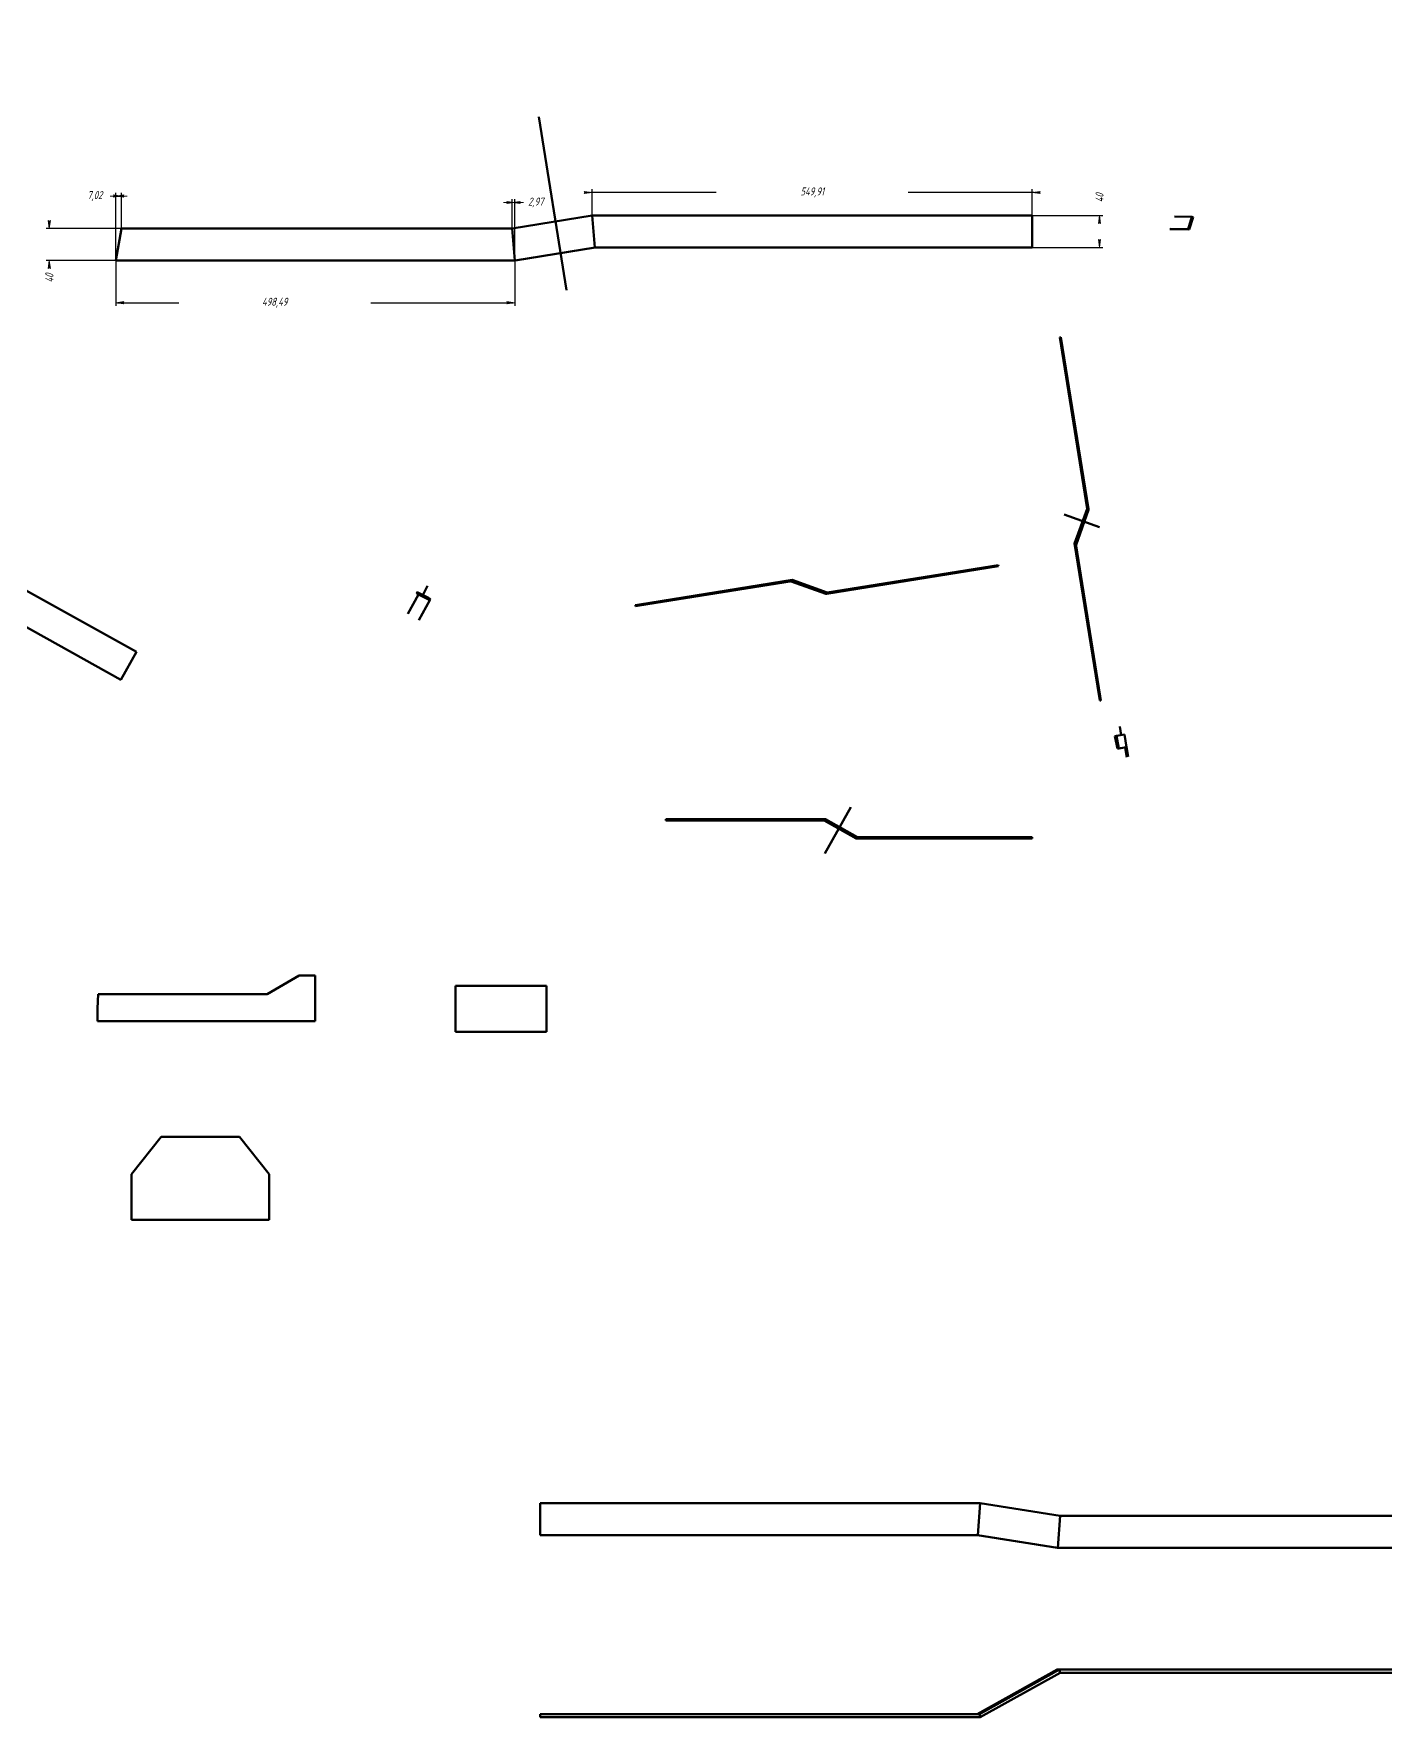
# Model space of a CAD drawing. Header units: millimetres. Extents: x 0 to 4434, y -229 to 1640.
# Drawn here: x 1682 to 2526, y -229 to 824 of the extents above; entities that cross this region are included whole.
import ezdxf

# ---------------------------------------------------------------- set-up
doc = ezdxf.new("R2010")
doc.units = ezdxf.units.MM
doc.linetypes.add('K5LT_BASIC', pattern=[0])
doc.linetypes.add('K5LT_THIN', pattern=[0])
doc.layers.add('Системный слой', color=7, linetype='Continuous')
doc.layers.add('Системный слой (1)', color=7, linetype='Continuous', true_color=0x909090)
doc.styles.add('KDIMTEXTSTYLE', font='GOST_AU.SHX', dxfattribs={"width": 0.96, "oblique": 15, "height": 5})
doc.dimstyles.new('KDIMSTYLE (0.50)', dxfattribs={"dimtxt": 5, "dimasz": 1, "dimexe": 2, "dimexo": 0, "dimgap": 1, "dimtad": 1, "dimlfac": 2, "dimtxsty": 'KDIMTEXTSTYLE', "dimsah": 1, "dimcen": 0, "dimdle": 1, "dimadec": 0, "dimazin": 0, "dimtfac": 0.667, "dimtmove": 0, "dimatfit": 3, "dimfxl": 1, "dimtvp": 1, "dimtolj": 1, "dimtzin": 0, "dimarcsym": 0})
pattern_1 = [(45, (0, 0), (-0.7071067811865475, 0.7071067811865476), [])]

# ---------------------------------------------------------------- blocks, each defined once
blk = doc.blocks.new('KDIMARROW_01')
at = {"layer": 'Системный слой'}
blk.add_hatch(color=0, dxfattribs=at).paths.add_polyline_path([(-5, -0.6582624912261956), (0, 0), (-5, 0.658262491226197), (-4.5, 5.51091059616309e-16)])
at = {"layer": 'Системный слой', "color": 0, "linetype": 'K5LT_THIN', "lineweight": 18}
for p, q in [((-4.5, 5.51091059616309e-16), (-5, 0.658262491226197)), ((-5, 0.658262491226197), (0, 0)), ((0, 0), (-5, -0.6582624912261956)), ((-5, -0.6582624912261956), (-4.5, 5.51091059616309e-16))]:
    blk.add_line(p, q, dxfattribs=at)
at = {"layer": 'Системный слой (1)', "color": 0, "linetype": 'K5LT_THIN', "lineweight": 18}
blk.add_line((0, 0), (-1, 0), dxfattribs=at)
blk = doc.blocks.new('KDIMARROW_02')
at = {"layer": 'Системный слой'}
blk.add_hatch(color=0, dxfattribs=at).paths.add_polyline_path([(4.5, -5.51091059616309e-16), (5, 0.6582624912261956), (0, 0), (5, -0.658262491226197)])
at = {"layer": 'Системный слой', "color": 0, "linetype": 'K5LT_THIN', "lineweight": 18}
for p, q in [((5, 0.6582624912261956), (0, 0)), ((0, 0), (5, -0.658262491226197)), ((0, 0), (7, -8.572527594031472e-16)), ((4.5, -5.51091059616309e-16), (5, 0.6582624912261956)), ((5, -0.658262491226197), (4.5, -5.51091059616309e-16))]:
    blk.add_line(p, q, dxfattribs=at)
at = {"layer": 'Системный слой (1)', "color": 0, "linetype": 'K5LT_THIN', "lineweight": 18}
blk.add_line((0, 0), (-1, 0), dxfattribs=at)

msp = doc.modelspace()

# ---------------------------------------------------------------- hatches: boundary and pattern name
at = {"layer": 'Системный слой (1)'}
h = msp.add_hatch(dxfattribs=at)
h.set_pattern_fill('', angle=45, style=0, pattern_type=0)
h.set_pattern_definition(pattern_1)
h.paths.add_polyline_path([(2403.167740478206, 701.3987304911584), (2403.931082773637, 701.1593384695593), (2406.325002989627, 708.7927614238752), (2405.561660694195, 709.0321534454743)])
h = msp.add_hatch(dxfattribs=at)
h.set_pattern_fill('', angle=45, style=0, pattern_type=0)
h.set_pattern_definition(pattern_1)
h.paths.add_polyline_path([(1928.125477471929, 470.2240594944352), (1928.489317520245, 470.936545767108), (1921.298073788696, 474.615164415019), (1920.93423374038, 473.9026781423461)])
h = msp.add_hatch(dxfattribs=at)
h.set_pattern_fill('', angle=45, style=0, pattern_type=0)
h.set_pattern_definition(pattern_1)
h.paths.add_polyline_path([(2359.087983785136, 376.7925287500879), (2359.983850816306, 376.9688235431124), (2358.353855304018, 384.8030715172935), (2357.457988272848, 384.6267767242689)])

# ---------------------------------------------------------------- linework, layer by layer
at = {"layer": 'Системный слой (1)', "color": 5, "linetype": 'K5LT_BASIC', "lineweight": 60, "true_color": 0x0000ff}
for p, q in [((2014.617829836206, 663.2956209922805), (1997.30555705662, 771.5855372237916)), ((2030.809714998288, 709.876604899343), (1980.809714998288, 701.8831215806492)), ((2030.809714998288, 709.876604899343), (2032.292716981596, 689.876604899343)), ((2030.809714998288, 709.876604899343), (2305.767190600734, 709.8766048993431)), ((2305.767190600734, 709.8766048993431), (2305.767190600734, 689.8766048993431)), ((2405.561660694195, 709.0321534454743), (2394.678776600515, 709.3003990718976)), ((2405.561660694195, 709.0321534454743), (2403.167740478206, 701.3987304911582)), ((2403.931082773637, 701.1593384695594), (2406.325002989627, 708.7927614238752)), ((2406.325002989627, 708.7927614238752), (2405.561660694195, 709.0321534454743)), ((1733.04662219077, 681.8831215806488), (1736.558817312721, 701.8831215806493)), ((1980.809714998288, 701.8831215806492), (1736.558817312721, 701.8831215806493)), ((1982.292716981596, 681.8831215806492), (1980.809714998288, 701.8831215806492)), ((2403.931082773637, 701.1593384695594), (2391.862397169136, 701.4568122000721)), ((2403.167740478206, 701.3987304911582), (2391.940904391412, 701.6754539821859)), ((2403.167740478206, 701.3987304911582), (2403.931082773637, 701.1593384695594)), ((2032.292716981596, 689.876604899343), (1982.292716981596, 681.8831215806492)), ((2032.809901235279, 689.876604899343), (1982.809901235279, 681.8831215806492)), ((2032.292716981596, 689.876604899343), (2305.767190600734, 689.8766048993431)), ((1982.292716981596, 681.8831215806492), (1733.04662219077, 681.8831215806488)), ((1982.809901235279, 681.8831215806492), (1982.292716981596, 681.8831215806492)), ((2322.960363511093, 633.6869057642001), (2323.750332072566, 633.8131977745687)), ((2340.072867941107, 526.6465595987431), (2322.960363511093, 633.6869057642001)), ((2340.895085112247, 526.5711334821069), (2323.750332072566, 633.8131977745687)), ((1536.074066461511, 554.127999577429), (1745.830498338452, 437.1821219822178)), ((1527.466174805794, 536.0287737842999), (1736.091270995996, 419.7136517924174)), ((2340.072867941107, 526.6465595987431), (2332.259446741049, 504.8862643537216)), ((2340.895085112247, 526.5711334821069), (2333.081663912189, 504.8108382370852)), ((2340.072867941107, 526.6465595987431), (2340.895085112247, 526.5711334821069)), ((2340.895085112247, 526.5711334821069), (2341.001984610596, 525.9024669315754)), ((2347.739493024803, 515.2060459795246), (2325.694374067525, 523.1217382014856)), ((2341.001984610596, 525.9024669315754), (2333.188563410538, 504.1421716865538)), ((2332.259446741049, 504.8862643537216), (2347.521764332706, 409.4190131994915)), ((2333.081663912189, 504.8108382370852), (2332.259446741049, 504.8862643537216)), ((2333.081663912189, 504.8108382370852), (2348.31173289418, 409.5453052098602)), ((2177.439390891093, 473.5616466493579), (2284.681455183555, 490.7063996890394)), ((2177.51481700773, 474.3838638204979), (2284.555163173187, 491.4963682505133)), ((2284.555163173187, 491.4963682505133), (2284.681455183555, 490.7063996890394)), ((1921.298073788695, 474.615164415019), (1920.93423374038, 473.902678142346)), ((1920.93423374038, 473.902678142346), (1922.207453791896, 473.1928174960525)), ((1920.93423374038, 473.902678142346), (1928.125477471929, 470.2240594944351)), ((1928.489317520245, 470.936545767108), (1921.298073788695, 474.615164415019)), ((1924.89369565447, 472.7758550910636), (1927.861708687687, 478.5779528791558)), ((2155.754521762708, 482.1972850205556), (2060.287270608478, 466.9349674288982)), ((2155.679095646072, 481.3750678494156), (2060.413562618847, 466.1449988674244)), ((2176.770724340562, 473.4547471510094), (2155.010429095541, 481.2681683510671)), ((2155.679095646072, 481.3750678494156), (2155.754521762708, 482.1972850205556)), ((2177.439390891093, 473.5616466493579), (2155.679095646072, 481.3750678494156)), ((2177.51481700773, 474.3838638204979), (2155.754521762708, 482.1972850205556)), ((2177.439390891093, 473.5616466493579), (2176.770724340562, 473.4547471510094)), ((2177.51481700773, 474.3838638204979), (2177.439390891093, 473.5616466493579)), ((1922.207453791896, 473.1928174960525), (1915.416318237685, 461.0121028651824)), ((1929.335508386443, 469.5494288004016), (1922.207453791896, 473.1928174960525)), ((1929.335508386443, 469.5494288004016), (1922.403706313605, 457.1164119281999)), ((1928.125477471929, 470.2240594944351), (1928.489317520245, 470.936545767108)), ((1928.125477471929, 470.2240594944351), (1929.335508386443, 469.5494288004016)), ((1928.489317520245, 470.936545767108), (1929.724823436332, 470.2477119500087)), ((1929.724823436332, 470.2477119500087), (1929.335508386443, 469.5494288004016)), ((2057.670320062606, 466.5165964182127), (2060.287270608478, 466.9349674288982)), ((2057.670320062606, 466.5165964182127), (2057.796612072974, 465.7266278567388)), ((2057.796612072974, 465.7266278567388), (2060.413562618847, 466.1449988674244)), ((2060.287270608478, 466.9349674288982), (2060.413562618847, 466.1449988674244)), ((1745.830498338452, 437.1821219822178), (1736.091270995996, 419.7136517924174)), ((2347.521764332706, 409.4190131994915), (2348.31173289418, 409.5453052098602)), ((2347.940135343392, 406.8020626536188), (2347.521764332706, 409.4190131994915)), ((2347.940135343392, 406.8020626536188), (2348.730103904866, 406.9283546639874)), ((2348.730103904866, 406.9283546639874), (2348.31173289418, 409.5453052098602)), ((2361.441895713831, 385.2088136061394), (2360.56610890093, 390.6869435901782)), ((2358.353855304018, 384.8030715172934), (2357.457988272848, 384.6267767242689)), ((2357.457988272848, 384.6267767242689), (2359.087983785136, 376.792528750088)), ((2363.42976617628, 385.6145556949855), (2358.353855304018, 384.8030715172934)), ((2359.983850816306, 376.9688235431125), (2358.353855304018, 384.8030715172934)), ((2363.42976617628, 385.6145556949855), (2364.691633520134, 377.7214551933343)), ((2363.906820533129, 377.5629145732998), (2359.087983785136, 376.792528750088)), ((2359.087983785136, 376.792528750088), (2359.983850816306, 376.9688235431125)), ((2364.691633520134, 377.7214551933343), (2359.983850816306, 376.9688235431125)), ((2364.691633520134, 377.7214551933343), (2363.906820533129, 377.5629145732998)), ((2363.906820533129, 377.5629145732998), (2364.87709140038, 371.4937778242344)), ((2364.691633520134, 377.7214551933343), (2365.667059961853, 371.620069834603)), ((2176.252301560245, 311.216879308826), (2192.372685936964, 340.1307185725685)), ((2076.678963236748, 332.6157216913599), (2076.678963236748, 331.8157216913598)), ((2076.678963236748, 332.6157216913599), (2078.083841285528, 332.6157216913599)), ((2076.678963236748, 331.8157216913598), (2078.083841285528, 331.8157216913598)), ((2078.083841285528, 332.6157216913599), (2078.083841285528, 331.8157216913598)), ((2175.991074061229, 332.6157216913596), (2078.083841285528, 332.6157216913599)), ((2175.784200359755, 331.8157216913593), (2078.083841285528, 331.8157216913598)), ((2175.784200359755, 331.8157216913593), (2175.991074061229, 332.6157216913596)), ((2195.784200359755, 320.6650860184738), (2175.784200359755, 331.8157216913593)), ((2175.991074061229, 332.6157216913596), (2176.584274854552, 332.6157216913595)), ((2195.991074061229, 321.4650860184741), (2175.991074061229, 332.6157216913596)), ((2196.584274854552, 321.465086018474), (2176.584274854552, 332.6157216913595)), ((2195.991074061229, 321.4650860184741), (2195.784200359755, 320.6650860184738)), ((2195.784200359755, 320.6650860184738), (2305.767190600734, 320.6650860184738)), ((2195.991074061229, 321.4650860184741), (2305.767190600734, 321.4650860184739)), ((2305.767190600734, 321.4650860184739), (2305.767190600734, 320.6650860184738)), ((1827.666868461728, 223.4154851235558), (1847.666868461728, 235.0154851235565)), ((1847.666868461728, 235.0154851235565), (1857.666868461728, 235.0154851235566)), ((1857.666868461728, 235.0154851235566), (1857.666868461728, 206.4154851235562)), ((1721.901384873703, 223.4154851235559), (1721.466868461738, 214.4387281059926)), ((1721.901384873703, 223.4154851235559), (1827.666868461728, 223.4154851235558)), ((1945.227273275927, 199.8644337693139), (1945.227273275927, 228.4644337693142)), ((1945.227273275927, 228.4644337693142), (2002.227273275936, 228.4644337693141)), ((2002.227273275936, 228.4644337693141), (2002.227273275936, 199.8644337693138)), ((1721.466868461738, 206.4154851235562), (1721.466868461738, 214.4387281059926)), ((1857.666868461728, 206.4154851235562), (1721.466868461738, 206.4154851235562)), ((2002.227273275936, 199.8644337693138), (1945.227273275927, 199.8644337693139)), ((1761.33242063087, 134.2426243707301), (1742.83242063087, 110.8426243707302)), ((1810.33242063087, 134.2426243707303), (1761.33242063087, 134.2426243707301)), ((1828.83242063087, 110.8426243707304), (1810.33242063087, 134.2426243707303)), ((1742.83242063087, 110.8426243707302), (1742.832420630871, 82.24262437073006)), ((1828.832420630871, 82.24262437073028), (1828.83242063087, 110.8426243707304)), ((1742.832420630871, 82.24262437073006), (1828.832420630871, 82.24262437073028)), ((2273.278646581019, -94.67817715196384), (1998.321170978573, -94.67817715196372)), ((1998.321170978573, -94.67817715196372), (1998.321170978573, -114.6781771519637)), ((2273.278646581019, -94.67817715196384), (2271.795644597711, -114.6781771519638)), ((2273.278646581019, -94.67817715196384), (2323.278646581019, -102.6716604706576)), ((2321.795644597711, -122.6716604706576), (2323.278646581019, -102.6716604706576)), ((2323.278646581019, -102.6716604706576), (2567.529544266586, -102.6716604706575)), ((2271.795644597711, -114.6781771519638), (1998.321170978573, -114.6781771519637)), ((2271.278460344028, -114.6781771519638), (2321.278460344028, -122.6716604706576)), ((2271.795644597711, -114.6781771519638), (2321.795644597711, -122.6716604706576)), ((2321.278460344028, -122.6716604706576), (2321.795644597711, -122.6716604706576)), ((2321.795644597711, -122.6716604706576), (2571.041739388537, -122.671660470658)), ((2271.278460344028, -226.5482496528753), (2321.278460344028, -198.6716604706614)), ((2272.761462327335, -226.548249652875), (2322.761462327335, -198.6716604706612)), ((2322.761462327335, -198.6716604706612), (2321.278460344028, -198.6716604706614)), ((2323.278646581019, -200.6716604706619), (2322.761462327335, -198.6716604706612)), ((2322.761462327335, -198.6716604706612), (2567.529544266586, -198.6716604706608)), ((2273.278646581019, -228.5482496528757), (2323.278646581019, -200.6716604706619)), ((2323.278646581019, -200.6716604706619), (2567.529544266586, -200.6716604706608)), ((2272.761462327335, -226.548249652875), (1998.321170978573, -226.5482496528757)), ((1998.321170978573, -226.5482496528757), (1998.321170978573, -228.5482496528757)), ((2273.278646581019, -228.5482496528757), (1998.321170978573, -228.5482496528757)), ((2272.761462327335, -226.548249652875), (2273.278646581019, -228.5482496528757))]:
    msp.add_line(p, q, dxfattribs=at)

# ---------------------------------------------------------------- dimensions: what is measured, and where the dimension line sits
at = {"layer": 'Системный слой (1)', "color": 7}
for base, p1, p2, location, override in [((1733.04662219077, 722.0896936858676), (1736.55881731272, 701.8831215806493), (1733.04662219077, 681.8831215806487), (1719.843590458817, 722.0896936858676), {"dimexo": 0, "dimpost": '\\H5.0;\\W0.965;\\Q15;<>', "dimblk1": 'KDIMARROW_02', "dimblk2": 'KDIMARROW_02', "dimse1": 0, "dimse2": 0, "dimclrt": 7, "dimtolj": 1}), ((1982.292716981596, 718.039355165885), (1980.809714998288, 701.8831215806493), (1982.292716981596, 681.8831215806493), (1995.495065547608, 718.039355165885), {"dimexo": 0, "dimpost": '\\H5.0;\\W0.965;\\Q15;<>', "dimblk1": 'KDIMARROW_02', "dimblk2": 'KDIMARROW_02', "dimse1": 0, "dimse2": 0, "dimclrt": 7, "dimtolj": 1}), ((2030.809714998288, 724.3758140873175), (2305.767190600734, 709.8766048993431), (2030.809714998288, 709.876604899343), (2168.288452799511, 724.3758140873175), {"dimexo": 0, "dimpost": '\\H5.0;\\W0.965;\\Q15;<>', "dimblk1": 'KDIMARROW_01', "dimblk2": 'KDIMARROW_01', "dimse1": 0, "dimse2": 0, "dimclrt": 7, "dimtolj": 1}), ((1982.292716981596, 655.4553268481985), (1733.04662219077, 681.8831215806488), (1982.292716981596, 681.8831215806493), (1832.292716981596, 655.4553268481985), {"dimexo": 0, "dimpost": '\\H5.0;\\W0.965;\\Q15;<>', "dimblk1": 'KDIMARROW_01', "dimblk2": 'KDIMARROW_01', "dimse1": 0, "dimse2": 0, "dimclrt": 7, "dimtolj": 1})]:
    msp.add_linear_dim(base=base, p1=p1, p2=p2, location=location, dimstyle='KDIMSTYLE (0.50)', override=override, dxfattribs=at).render()
for base, p1, p2, location in [((2347.837997557545, 709.8766048993431), (2305.767190600734, 689.8766048993431), (2305.767190600734, 709.8766048993431), (2347.837997557545, 721.0016044606529)), ((1691.432599849999, 681.8831215806487), (1736.55881731272, 701.8831215806493), (1733.04662219077, 681.8831215806487), (1691.432599849999, 670.8381220193387))]:
    msp.add_linear_dim(base=base, p1=p1, p2=p2, angle=90, location=location, dimstyle='KDIMSTYLE (0.50)', override={"dimexo": 0, "dimpost": '\\H5.0;\\W0.965;\\Q15;<>', "dimblk1": 'KDIMARROW_01', "dimblk2": 'KDIMARROW_01', "dimse1": 0, "dimse2": 0, "dimclrt": 7, "dimtolj": 1}, dxfattribs=at).render()

doc.saveas('drawing.dxf')
